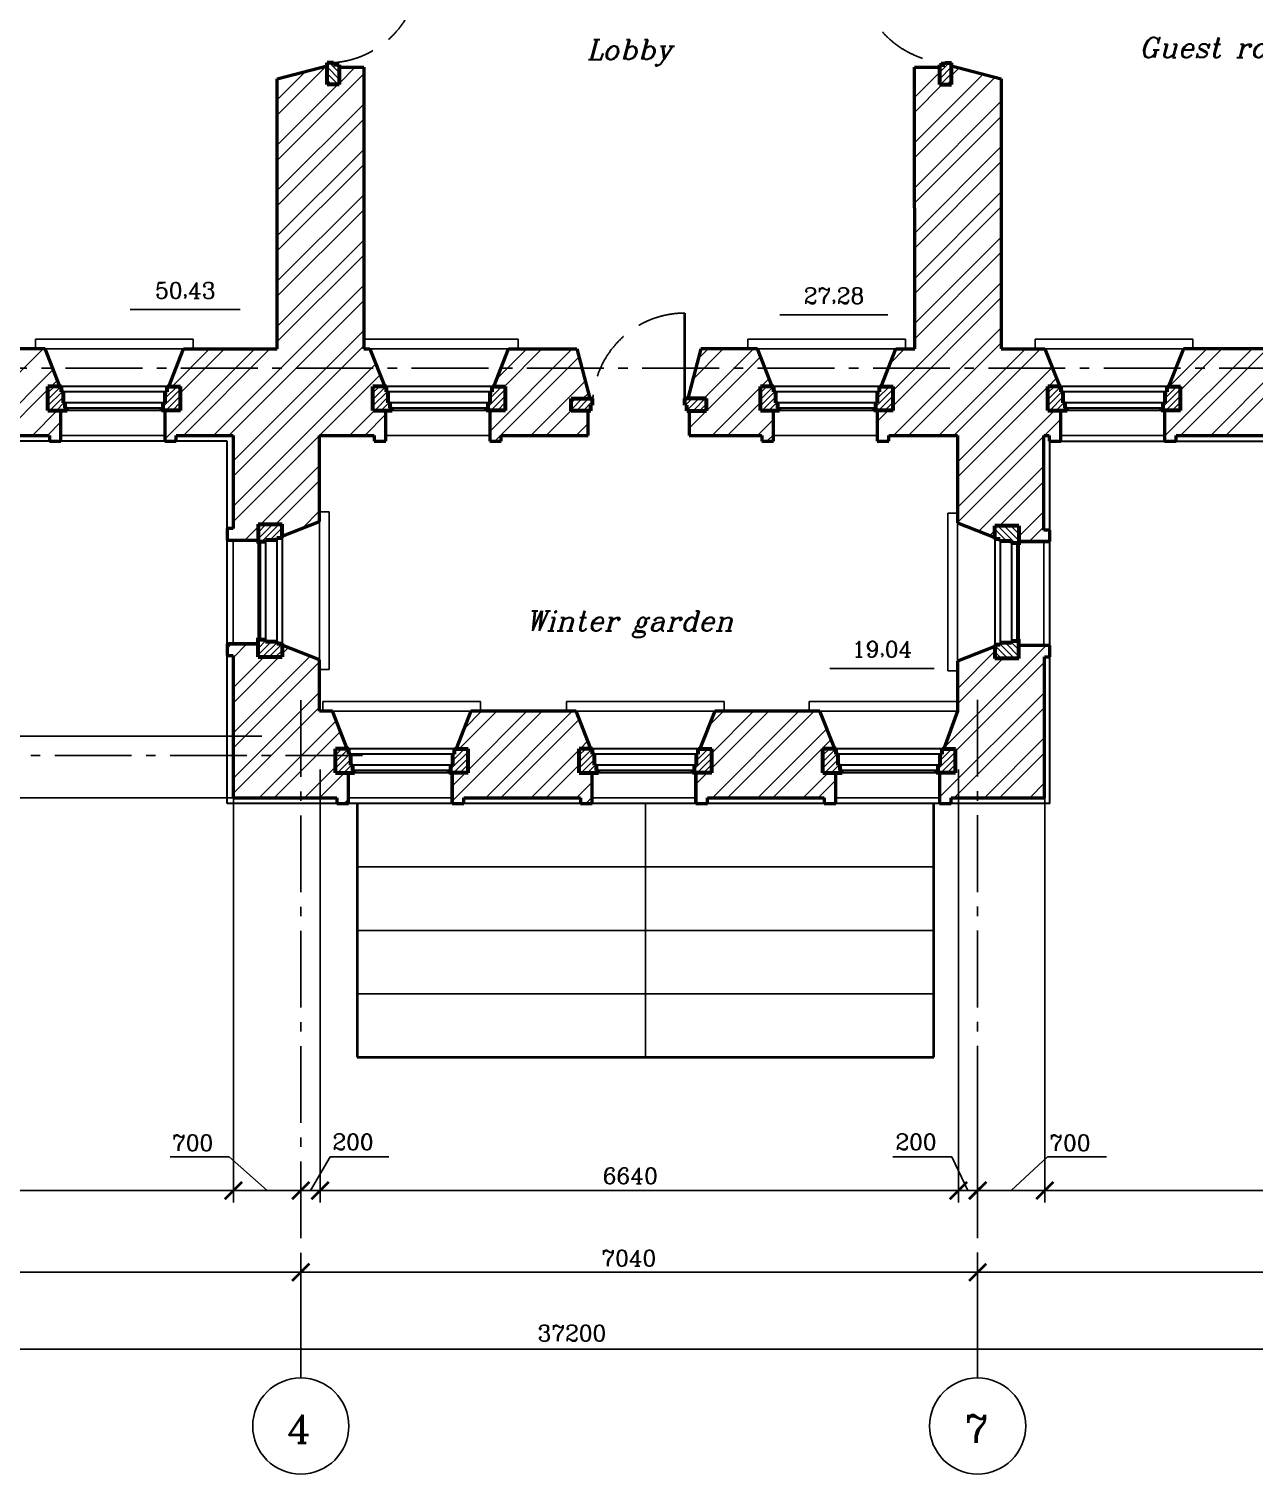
# Model space of a CAD drawing. Header units: millimetres. Extents: x 60 to 102290, y 34 to 65730.
# Drawn here: x 75478 to 88221, y 136 to 15173 of the extents above; entities that cross this region are included whole.
import ezdxf
from ezdxf.enums import TextEntityAlignment as Align

# ---------------------------------------------------------------- set-up
doc = ezdxf.new("R2010")
doc.units = ezdxf.units.MM
doc.linetypes.add('GOST2.303 4', pattern=[7, 5, -2, 0])
doc.linetypes.add('GOST2.303 6', pattern=[12, 8, -1.5, 1, -1.5])
for name, color, linetype in [('axes', 40, 'GOST2.303 6'), ('dim', 4, 'Continuous'), ('text', 177, 'Continuous')]:
    doc.layers.add(name, color=color, linetype=linetype)
doc.styles.add('GOST 2.304', font='romanc.shx', dxfattribs={"oblique": 15})

msp = doc.modelspace()

# ---------------------------------------------------------------- linework, layer by layer
at = {"lineweight": 53, "ltscale": 40}
for p, q in [((78060.6, 14653.8), (78578.1, 14790.1)), ((78710.6, 14773.3), (78703.1, 14773.3)), ((78703.1, 14773.3), (78960.6, 14773.3)), ((78960.6, 14773.3), (78960.6, 11843.3)), ((84691, 11843.3), (84690.6, 14773.3)), ((84690.6, 14773.3), (84948.1, 14773.3)), ((85073.1, 14790.1), (85590.6, 14653.8)), ((78060.6, 11843.3), (78060.6, 14653.8)), ((85590.6, 14653.8), (85590.6, 11843.3)), ((75645.3, 11843.3), (74485.6, 11843.3)), ((75798.9, 11453.3), (75645.3, 11843.3)), ((76932, 11453.3), (77085.6, 11843.3)), ((77085.6, 11843.3), (78060.6, 11843.3)), ((78960.6, 11843.3), (79025.3, 11843.3)), ((79025.3, 11843.3), (79178.9, 11453.3)), ((80312, 11453.3), (80465.6, 11843.3)), ((80465.6, 11843.3), (81176.1, 11843.3)), ((81176.1, 11843.3), (81312.4, 11325.8)), ((82466.1, 11843.3), (82329.8, 11325.8)), ((83055.7, 11843.3), (82466.1, 11843.3)), ((83209.3, 11453.3), (83055.7, 11843.3)), ((84342.4, 11453.3), (84496, 11843.3)), ((84496, 11843.3), (84691, 11843.3)), ((85590.6, 11843.3), (86045.3, 11843.3)), ((86045.3, 11843.3), (86198.9, 11453.3)), ((87485.6, 11843.3), (87332, 11453.3)), ((88385.3, 11843.3), (87485.6, 11843.3)), ((75810.3, 10883.3), (75810.3, 11203.3)), ((76890.3, 11195.8), (76890.3, 11203.3)), ((76890.3, 11203.3), (76890.3, 10883.3)), ((79190.3, 10883.3), (79190.3, 11203.3)), ((80270.3, 11195.8), (80270.3, 11203.3)), ((80270.3, 11203.3), (80270.3, 10883.3)), ((81295.6, 10943.3), (81295.6, 11200.8)), ((82346.6, 11193.3), (82346.6, 11200.8)), ((82346.6, 11200.8), (82346.6, 10943.3)), ((83220.6, 10883.3), (83220.6, 11203.3)), ((84300.6, 11195.8), (84300.6, 11203.3)), ((84300.6, 11203.3), (84300.6, 10883.3)), ((86210.3, 10883.3), (86210.3, 11203.3)), ((87290.3, 11195.8), (87290.3, 11203.3)), ((87290.3, 11203.3), (87290.3, 10883.3)), ((74410.3, 10943.3), (75690.3, 10943.3)), ((75690.3, 10943.3), (75690.3, 10883.3)), ((75690.3, 10883.3), (75810.3, 10883.3)), ((76890.3, 10883.3), (77010.3, 10883.3)), ((77010.3, 10883.3), (77010.3, 10943.3)), ((77010.3, 10943.3), (77601, 10943.3)), ((77601, 10943.3), (77601, 9973.3)), ((78501, 10048.7), (78501, 10943.3)), ((78501, 10943.3), (79070.3, 10943.3)), ((79070.3, 10943.3), (79070.3, 10883.3)), ((79070.3, 10883.3), (79190.3, 10883.3)), ((80270.3, 10883.3), (80390.3, 10883.3)), ((80390.3, 10883.3), (80390.3, 10943.3)), ((80390.3, 10943.3), (81295.6, 10943.3)), ((82346.6, 10943.3), (83100.6, 10943.3)), ((83100.6, 10943.3), (83100.6, 10883.3)), ((83100.6, 10883.3), (83220.6, 10883.3)), ((84300.6, 10883.3), (84420.6, 10883.3)), ((84420.6, 10883.3), (84420.6, 10943.3)), ((84420.6, 10943.3), (85135.3, 10943.3)), ((85135.3, 10943.3), (85135.3, 10033.7)), ((86035.3, 9958.3), (86035.3, 10943.3)), ((86035.3, 10943.3), (86090.3, 10943.3)), ((86090.3, 10943.3), (86090.3, 10883.3)), ((86090.3, 10883.3), (86210.3, 10883.3)), ((87290.3, 10883.3), (87410.3, 10883.3)), ((87410.3, 10883.3), (87410.3, 10943.3)), ((87410.3, 10943.3), (88430.3, 10943.3)), ((77601, 9973.3), (77541, 9973.3)), ((77541, 9973.3), (77541, 9853.3)), ((78111, 9895), (78501, 10048.7)), ((85135.3, 10033.7), (85525.3, 9880)), ((86095.3, 9958.3), (86035.3, 9958.3)), ((86095.3, 9838.3), (86095.3, 9958.3)), ((77541, 9853.3), (77861, 9853.3)), ((86095.3, 9838.3), (85775.3, 9838.3)), ((85775.3, 9838.3), (86095.3, 9838.3)), ((77541, 8773.3), (77861, 8773.3)), ((77861, 8773.3), (77541, 8773.3)), ((77541, 8773.3), (77541, 8653.3)), ((78501, 8608.3), (78111, 8762)), ((85525.3, 8747), (85135.3, 8593.3)), ((86095.3, 8758.3), (85775.3, 8758.3)), ((86095.3, 8638.3), (86095.3, 8758.3)), ((77541, 8653.3), (77601, 8653.3)), ((77601, 8653.3), (77600.6, 7173.3)), ((78500.9, 8073.3), (78501, 8608.3)), ((85135.3, 8593.3), (85135.3, 8073.3)), ((86040.9, 7173.3), (86040.9, 8638.3)), ((86040.9, 8638.3), (86095.3, 8638.3)), ((78635.3, 8073.3), (78500.9, 8073.3)), ((78788.9, 7683.3), (78635.3, 8073.3)), ((80075.7, 8073.3), (79922, 7683.3)), ((81170.3, 8073.3), (80075.7, 8073.3)), ((81323.9, 7683.3), (81170.3, 8073.3)), ((82610.6, 8073.3), (82457, 7683.3)), ((83705.3, 8073.3), (82610.6, 8073.3)), ((83858.9, 7683.3), (83705.3, 8073.3)), ((85135.3, 8073.3), (84993.9, 7683.3)), ((78800.3, 7113.3), (78800.3, 7433.3)), ((79880.3, 7113.3), (79880.3, 7433.3)), ((79880.3, 7433.3), (79880.3, 7113.3)), ((81335.3, 7113.3), (81335.3, 7433.3)), ((82415.3, 7113.3), (82415.3, 7433.3)), ((82415.3, 7433.3), (82415.3, 7113.3)), ((83870.3, 7113.3), (83870.3, 7433.3)), ((84950.3, 7425.8), (84950.3, 7433.3)), ((84950.3, 7433.3), (84950.3, 7113.3)), ((77600.6, 7173.3), (78680.3, 7173.3)), ((78680.3, 7173.3), (78680.3, 7113.3)), ((78680.3, 7113.3), (78800.3, 7113.3)), ((79880.3, 7113.3), (80000.3, 7113.3)), ((80000.3, 7113.3), (80000.3, 7173.3)), ((80000.3, 7173.3), (81215.3, 7173.3)), ((81215.3, 7173.3), (81215.3, 7113.3)), ((81215.3, 7113.3), (81335.3, 7113.3)), ((82415.3, 7113.3), (82535.3, 7113.3)), ((82535.3, 7113.3), (82535.3, 7173.3)), ((82535.3, 7173.3), (83750.3, 7173.3)), ((83750.3, 7173.3), (83750.3, 7113.3)), ((83750.3, 7113.3), (83870.3, 7113.3)), ((84950.3, 7113.3), (85070.3, 7113.3)), ((85070.3, 7113.3), (85070.3, 7173.3)), ((85070.3, 7173.3), (86040.9, 7173.3))]:
    msp.add_line(p, q, dxfattribs=at)
at = {"lineweight": 25, "ltscale": 100}
for p, q in [((78060.6, 14276.6), (78572.7, 14788.7)), ((78578.1, 14776.7), (78703.1, 14651.7)), ((78603.3, 14819), (78703.1, 14719.1)), ((78690.6, 14799), (78703.1, 14786.4)), ((78703.1, 14604.8), (78871.6, 14773.3)), ((85048, 14819), (84948.1, 14719.1)), ((84960.7, 14799), (84948.1, 14786.4)), ((85073.1, 14776.7), (84948.1, 14651.7)), ((85073.1, 14688.7), (85153.5, 14769)), ((78060.6, 14433.8), (78359.3, 14732.5)), ((78060.6, 13805.2), (78960.6, 14705.2)), ((78060.6, 13962.3), (78692.3, 14594)), ((78578.1, 14709.4), (78693.6, 14594)), ((78578.1, 14642), (78626.2, 14594)), ((84690.7, 14463.3), (84948.1, 14720.8)), ((84690.7, 13991.9), (85402.2, 14703.4)), ((84690.7, 14306.2), (84978.4, 14594)), ((84690.8, 13834.8), (85526.6, 14670.7)), ((85073.1, 14709.4), (84957.7, 14594)), ((85073.1, 14642), (85025.1, 14594)), ((78060.6, 13490.9), (78960.6, 14390.9)), ((84690.8, 13520.5), (85590.6, 14420.4)), ((78060.6, 13333.7), (78960.6, 14233.7)), ((84690.8, 13363.4), (85590.6, 14263.2)), ((78060.6, 13019.4), (78960.6, 13919.4)), ((84690.9, 13049.1), (85590.6, 13948.9)), ((78060.6, 12862.3), (78960.6, 13762.3)), ((84690.9, 12892), (85590.6, 13791.8)), ((78060.6, 12547.9), (78960.6, 13447.9)), ((84690.9, 12577.7), (85590.6, 13477.5)), ((78060.6, 12390.8), (78960.6, 13290.8)), ((84690.9, 12420.6), (85590.6, 13320.3)), ((78060.6, 12076.5), (78960.6, 12976.5)), ((84691, 12106.3), (85590.6, 13006)), ((78060.6, 11919.3), (78960.6, 12819.3)), ((84691, 11949.2), (85590.6, 12848.8)), ((77398.9, 10943.3), (78960.6, 12505)), ((84465.7, 11409.5), (85590.6, 12534.5)), ((77556.1, 10943.3), (78960.6, 12347.9)), ((84465.7, 11252.4), (85590.6, 12377.4)), ((77601, 10673.9), (78960.6, 12033.6)), ((84470.9, 10943.3), (85590.6, 12063.1)), ((77185.6, 11943.3), (75545.3, 11943.3)), ((75545.3, 11943.3), (75545.3, 11843.3)), ((77185.6, 11843.3), (77185.6, 11943.3)), ((80565.6, 11943.3), (78960.6, 11943.3)), ((80565.6, 11843.3), (80565.6, 11943.3)), ((84596, 11943.3), (82955.7, 11943.3)), ((82955.7, 11943.3), (82955.7, 11843.3)), ((84596, 11843.3), (84596, 11943.3)), ((84628, 10943.3), (85590.6, 11905.9)), ((87585.6, 11943.3), (85945.3, 11943.3)), ((85945.3, 11943.3), (85945.3, 11843.3)), ((87585.6, 11843.3), (87585.6, 11943.3)), ((74727.3, 10943.3), (75627.3, 11843.3)), ((75545.3, 11843.3), (77185.6, 11843.3)), ((77085.6, 11843.3), (75645.3, 11843.3)), ((76890.3, 10906.1), (77827.5, 11843.3)), ((76966, 11453.3), (77356, 11843.3)), ((77055.3, 11385.4), (77513.2, 11843.3)), ((77084.6, 10943.3), (77984.6, 11843.3)), ((77085.6, 11843.3), (77185.6, 11843.3)), ((77601, 10516.7), (78960.6, 11876.4)), ((78960.6, 11843.3), (80565.6, 11843.3)), ((80465.6, 11843.3), (79025.3, 11843.3)), ((80270.3, 10985.9), (81127.7, 11843.3)), ((80324.9, 10883.3), (81198.8, 11757.2)), ((80341.7, 11528.8), (80656.3, 11843.3)), ((80423.4, 11453.3), (80813.4, 11843.3)), ((80465.6, 11843.3), (80565.6, 11843.3)), ((82346.6, 11019.2), (83088.2, 11760.8)), ((82382.7, 11526.8), (82699.3, 11843.3)), ((82438.9, 11740.1), (82542.1, 11843.3)), ((82496.1, 11325.8), (83013.6, 11843.3)), ((82955.7, 11843.3), (84596, 11843.3)), ((84496, 11843.3), (83055.7, 11843.3)), ((84438.1, 11696.3), (84585.1, 11843.3)), ((84496, 11843.3), (84596, 11843.3)), ((84942.4, 10943.3), (85842.4, 11843.3)), ((85099.5, 10943.3), (85999.5, 11843.3)), ((85945.3, 11843.3), (87585.6, 11843.3)), ((87485.6, 11843.3), (86045.3, 11843.3)), ((87290.3, 10933.9), (88199.7, 11843.3)), ((87338.2, 11453.3), (87728.2, 11843.3)), ((87455.3, 11413.2), (87885.4, 11843.3)), ((87456.8, 10943.3), (88356.8, 11843.3)), ((87485.6, 11843.3), (87585.6, 11843.3)), ((75041.6, 10943.3), (75729, 11630.7)), ((77601, 10202.4), (79086.5, 11688)), ((85135.3, 10664.8), (86121.2, 11650.7)), ((87771.1, 10943.3), (88466.1, 11638.3)), ((75811.1, 11453.3), (75675.7, 11317.9)), ((75743.7, 11453.3), (75675.7, 11385.2)), ((75676.4, 11453.3), (75675.7, 11452.6)), ((75708.8, 11453.3), (75773.5, 11518)), ((77018.3, 11453.3), (76895.3, 11330.3)), ((76951, 11453.3), (76915.3, 11417.6)), ((77601, 10045.2), (79130.9, 11575.2)), ((79191.1, 11453.3), (79055.7, 11317.9)), ((79123.7, 11453.3), (79055.7, 11385.2)), ((79056.4, 11453.3), (79055.7, 11452.6)), ((80398.3, 11453.3), (80275.3, 11330.3)), ((80331, 11453.3), (80295.3, 11417.6)), ((80699.2, 10943.3), (81264.3, 11508.4)), ((82585, 10943.3), (83086, 11444.3)), ((83221.4, 11453.3), (83086, 11317.9)), ((83154.1, 11453.3), (83086, 11385.2)), ((83086.7, 11453.3), (83086, 11452.6)), ((83095, 11453.3), (83177, 11535.3)), ((84428.7, 11453.3), (84305.6, 11330.3)), ((84361.3, 11453.3), (84325.6, 11417.6)), ((85135.3, 10507.6), (86075.7, 11448)), ((86211.1, 11453.3), (86075.7, 11317.9)), ((86143.7, 11453.3), (86075.7, 11385.2)), ((86076.4, 11453.3), (86075.7, 11452.6)), ((86081, 11453.3), (86165.6, 11537.9)), ((87418.3, 11453.3), (87295.3, 11330.3)), ((87351, 11453.3), (87315.3, 11417.6)), ((87928.3, 10943.3), (88415.7, 11430.7)), ((75198.8, 10943.3), (75675.7, 11420.2)), ((75822.4, 11397.3), (75675.7, 11250.5)), ((75835.7, 11343.2), (75695.8, 11203.3)), ((75842.1, 11282.3), (75763.1, 11203.3)), ((77055.3, 11422.9), (76875.3, 11242.9)), ((77055.3, 11355.6), (76903, 11203.3)), ((77055.3, 11288.2), (76970.4, 11203.3)), ((79202.4, 11397.3), (79055.7, 11250.5)), ((79215.7, 11343.2), (79075.8, 11203.3)), ((79222.1, 11282.3), (79143.1, 11203.3)), ((80435.3, 11422.9), (80255.3, 11242.9)), ((80435.3, 11355.6), (80283, 11203.3)), ((80435.3, 11288.2), (80350.4, 11203.3)), ((81231.7, 11325.8), (81116.2, 11210.4)), ((81164.3, 11325.8), (81116.2, 11277.7)), ((81299, 11325.8), (81174, 11200.8)), ((81238.8, 11325.8), (81297.1, 11384)), ((81341.2, 11300.7), (81241.4, 11200.8)), ((82309.3, 11325.8), (82300.9, 11317.5)), ((82376.6, 11325.8), (82307.6, 11256.8)), ((82444, 11325.8), (82320.9, 11202.8)), ((82511.4, 11325.8), (82386.4, 11200.8)), ((82742.2, 10943.3), (83086, 11287.1)), ((83232.8, 11397.3), (83086, 11250.5)), ((83246, 11343.2), (83106.1, 11203.3)), ((83252.5, 11282.3), (83173.5, 11203.3)), ((84465.7, 11422.9), (84285.6, 11242.9)), ((84465.7, 11355.6), (84313.4, 11203.3)), ((84465.7, 11288.2), (84380.7, 11203.3)), ((86222.4, 11397.3), (86075.7, 11250.5)), ((86235.7, 11343.2), (86095.8, 11203.3)), ((86242.1, 11282.3), (86163.1, 11203.3)), ((87455.3, 11422.9), (87275.3, 11242.9)), ((87455.3, 11355.6), (87303, 11203.3)), ((87455.3, 11288.2), (87370.4, 11203.3)), ((75513.1, 10943.3), (75773.1, 11203.3)), ((75855.7, 11228.5), (75830.5, 11203.3)), ((76858.7, 11226.3), (76855.3, 11222.9)), ((77055.3, 11220.9), (77037.8, 11203.3)), ((78813.3, 10943.3), (79073.3, 11203.3)), ((78970.5, 10943.3), (79190.3, 11163.1)), ((79235.7, 11228.5), (79210.5, 11203.3)), ((80238.7, 11226.3), (80235.3, 11222.9)), ((80435.3, 11220.9), (80417.8, 11203.3)), ((80856.3, 10943.3), (81116.2, 11203.2)), ((81321.2, 11213.3), (81308.7, 11200.8)), ((82346.6, 11176.3), (82371.1, 11200.8)), ((82525.9, 11273.1), (82453.7, 11200.8)), ((82525.9, 11205.7), (82521.1, 11200.8)), ((83266, 11228.5), (83240.8, 11203.3)), ((84269, 11226.3), (84265.6, 11222.9)), ((84300.6, 11087.4), (84416.6, 11203.3)), ((84465.7, 11220.9), (84448.1, 11203.3)), ((85135.3, 10193.3), (86145.3, 11203.3)), ((86255.7, 11228.5), (86230.5, 11203.3)), ((87258.7, 11226.3), (87255.3, 11222.9)), ((87455.3, 11220.9), (87437.8, 11203.3)), ((75670.2, 10943.3), (75810.3, 11083.4)), ((81170.6, 10943.3), (81295.6, 11068.3)), ((83056.5, 10943.3), (83220.6, 11107.4)), ((86042.4, 10943.3), (86210.3, 11111.2)), ((75810.3, 10943.3), (76890.3, 10943.3)), ((79190.3, 10943.3), (80270.3, 10943.3)), ((83153.7, 10883.3), (83220.6, 10950.3)), ((83220.6, 10943.3), (84300.6, 10943.3)), ((84410.9, 10883.3), (84420.6, 10893.1)), ((85135.3, 10036.2), (86035.3, 10936.2)), ((86210.3, 10943.3), (87290.3, 10943.3)), ((87396.8, 10883.3), (87410.3, 10896.8)), ((77888.3, 10018.3), (78501, 10631)), ((85359, 9945.5), (86035.3, 10621.9)), ((78045.5, 10018.3), (78501, 10473.8)), ((85573.9, 10003.3), (86035.3, 10464.7)), ((78318.1, 9976.6), (78501, 10159.5)), ((78501, 10048.7), (78501, 10148.7)), ((78501, 10148.7), (78601, 10148.7)), ((78601, 10148.7), (78601, 8508.3)), ((85135.3, 10133.7), (85035.3, 10133.7)), ((85035.3, 10133.7), (85035.3, 8493.3)), ((85135.3, 10033.7), (85135.3, 10133.7)), ((85775.3, 9890.4), (86035.3, 10150.4)), ((77723.3, 9853.3), (77861, 9990.9)), ((78013.2, 10018.3), (77861, 9866.1)), ((77945.9, 10018.3), (77861, 9933.4)), ((77878.5, 10018.3), (77861, 10000.8)), ((78080.6, 10018.3), (77900.6, 9838.3)), ((78111, 9981.4), (77987.9, 9858.3)), ((78501, 10048.7), (78501, 8608.3)), ((85135.3, 10033.7), (85135.3, 8593.3)), ((85471.7, 9901.1), (85525.3, 9954.7)), ((85525.3, 9966.4), (85648.4, 9843.3)), ((85555.7, 10003.3), (85735.7, 9823.3)), ((85623, 10003.3), (85775.3, 9851.1)), ((85690.4, 10003.3), (85775.3, 9918.4)), ((85757.8, 10003.3), (85775.3, 9985.8)), ((85880.3, 9838.3), (86035.3, 9993.2)), ((77601, 8773.3), (77601, 9853.3)), ((77884, 9821.7), (77880.6, 9818.3)), ((78111, 9914), (78075.3, 9878.3)), ((85525.3, 9899), (85561, 9863.3)), ((85752.3, 9806.7), (85755.7, 9803.3)), ((86035.3, 8758.3), (86035.3, 9838.3)), ((77541, 8728), (77586.2, 8773.3)), ((77601, 8630.9), (77743.4, 8773.3)), ((77886.1, 8818.7), (77861, 8793.5)), ((77940, 8805.1), (77861, 8726.1)), ((78000.8, 8798.7), (77861, 8658.8)), ((78055, 8785.4), (77908.2, 8638.7)), ((78111, 8774.1), (77975.5, 8638.7)), ((78111, 8669.4), (78177.4, 8735.8)), ((85000.3, 7701), (86057.6, 8758.3)), ((85525.3, 8759.1), (85660.7, 8623.7)), ((85581.3, 8770.4), (85728.1, 8623.7)), ((85635.4, 8783.7), (85775.3, 8643.8)), ((85696.3, 8790.1), (85775.3, 8711.1)), ((85750.1, 8803.7), (85775.3, 8778.5)), ((77600.8, 7844.9), (78402.8, 8647)), ((77600.8, 7687.7), (78501, 8587.9)), ((77600.9, 8316.5), (77923.1, 8638.7)), ((77600.9, 8159.3), (78080.2, 8638.7)), ((78111, 8706.7), (78042.9, 8638.7)), ((78111, 8639.4), (78110.2, 8638.7)), ((78501, 8508.3), (78501, 8608.3)), ((85115.3, 7658.9), (86040.9, 8584.5)), ((85135.3, 8307.5), (85525.3, 8697.5)), ((85135.3, 8150.3), (85608.6, 8623.7)), ((85135.3, 8493.3), (85135.3, 8593.3)), ((85525.3, 8691.7), (85593.4, 8623.7)), ((85525.3, 8624.4), (85526, 8623.7)), ((86094.7, 8638.3), (86095.3, 8638.9)), ((78601, 8508.3), (78501, 8508.3)), ((85035.3, 8493.3), (85135.3, 8493.3)), ((77600.7, 7373.4), (78500.9, 8273.6)), ((84950.3, 7179.5), (86040.9, 8270.2)), ((80175.7, 8173.3), (78535.3, 8173.3)), ((78535.3, 8173.3), (78535.3, 8073.3)), ((80175.7, 8073.3), (80175.7, 8173.3)), ((82710.6, 8173.3), (81070.3, 8173.3)), ((81070.3, 8173.3), (81070.3, 8073.3)), ((82710.6, 8073.3), (82710.6, 8173.3)), ((85135.3, 8173.3), (83595, 8173.3)), ((83595, 8173.3), (83595, 8073.3)), ((77600.7, 7216.2), (78500.9, 8116.4)), ((77872.1, 7173.3), (78674, 7975.2)), ((78535.3, 8073.3), (80175.7, 8073.3)), ((80075.6, 8073.3), (78635.3, 8073.3)), ((79880.3, 7138.5), (80815.1, 8073.3)), ((79953.7, 7683.3), (80343.7, 8073.3)), ((80003.6, 7890.4), (80186.5, 8073.3)), ((80045.3, 7460.6), (80658, 8073.3)), ((80075.7, 8073.3), (80175.7, 8073.3)), ((80229.4, 7173.3), (81129.4, 8073.3)), ((80386.6, 7173.3), (81203.2, 7989.9)), ((81070.3, 8073.3), (82710.6, 8073.3)), ((82610.6, 8073.3), (81170.3, 8073.3)), ((82551.9, 7924.3), (82701, 8073.3)), ((82580.3, 7638.3), (83015.3, 8073.3)), ((82580.3, 7481.2), (83172.4, 8073.3)), ((82586.7, 7173.3), (83486.7, 8073.3)), ((82610.6, 8073.3), (82710.6, 8073.3)), ((82743.9, 7173.3), (83643.9, 8073.3)), ((83595, 8073.3), (85135.3, 8073.3)), ((85135.3, 8073.3), (83705.3, 8073.3)), ((85101.2, 7173.3), (86040.9, 8113)), ((78029.3, 7173.3), (78718.4, 7862.4)), ((83058.2, 7173.3), (83776.8, 7891.9)), ((78801.1, 7683.3), (78665.7, 7547.9)), ((78733.7, 7683.3), (78665.7, 7615.2)), ((78666.4, 7683.3), (78665.7, 7682.6)), ((80008.3, 7683.3), (79885.3, 7560.3)), ((79941, 7683.3), (79905.3, 7647.6)), ((80700.9, 7173.3), (81200.6, 7673.1)), ((81336.1, 7683.3), (81200.6, 7547.9)), ((81268.7, 7683.3), (81200.6, 7615.2)), ((81201.4, 7683.3), (81200.6, 7682.6)), ((81210.9, 7683.3), (81292, 7764.4)), ((82543.3, 7683.3), (82420.3, 7560.3)), ((82476, 7683.3), (82440.3, 7647.6)), ((83215.4, 7173.3), (83821.2, 7779.1)), ((83871.1, 7683.3), (83735.7, 7547.9)), ((83803.7, 7683.3), (83735.7, 7615.2)), ((83736.4, 7683.3), (83735.7, 7682.6)), ((85078.3, 7683.3), (84955.3, 7560.3)), ((85011, 7683.3), (84975.3, 7647.6)), ((85415.5, 7173.3), (86040.9, 7798.7)), ((78812.4, 7627.3), (78665.7, 7480.5)), ((78825.7, 7573.2), (78685.8, 7433.3)), ((80045.3, 7652.9), (79865.3, 7472.9)), ((80045.3, 7585.6), (79893, 7433.3)), ((81347.4, 7627.3), (81200.6, 7480.5)), ((81360.7, 7573.2), (81220.8, 7433.3)), ((82580.3, 7652.9), (82400.3, 7472.9)), ((82580.3, 7585.6), (82428, 7433.3)), ((83882.4, 7627.3), (83735.7, 7480.5)), ((83895.7, 7573.2), (83755.8, 7433.3)), ((85115.3, 7652.9), (84935.3, 7472.9)), ((85115.3, 7585.6), (84963, 7433.3)), ((85572.7, 7173.3), (86040.9, 7641.6)), ((78343.6, 7173.3), (78665.7, 7495.4)), ((78500.7, 7173.3), (78760.7, 7433.3)), ((78832.1, 7512.3), (78753.1, 7433.3)), ((78845.7, 7458.5), (78820.5, 7433.3)), ((79848.7, 7456.3), (79845.3, 7452.9)), ((79880.3, 7295.6), (80018, 7433.3)), ((80045.3, 7518.2), (79960.4, 7433.3)), ((80045.3, 7450.9), (80027.8, 7433.3)), ((80858, 7173.3), (81200.6, 7515.9)), ((81367.1, 7512.3), (81288.1, 7433.3)), ((81380.7, 7458.5), (81355.5, 7433.3)), ((82383.7, 7456.3), (82380.3, 7452.9)), ((82415.3, 7316.2), (82532.4, 7433.3)), ((82580.3, 7518.2), (82495.4, 7433.3)), ((82580.3, 7450.9), (82562.7, 7433.3)), ((83529.7, 7173.3), (83789.7, 7433.3)), ((83902.1, 7512.3), (83823.1, 7433.3)), ((83915.7, 7458.5), (83890.5, 7433.3)), ((84918.7, 7456.3), (84915.3, 7452.9)), ((85115.3, 7518.2), (85030.4, 7433.3)), ((85115.3, 7450.9), (85097.8, 7433.3)), ((81172.4, 7173.3), (81335.3, 7336.2)), ((83686.8, 7173.3), (83870.3, 7356.8)), ((85887, 7173.3), (86040.9, 7327.3)), ((78755, 7113.3), (78800.3, 7158.6)), ((78800.3, 7173.3), (79880.3, 7173.3)), ((78890.3, 7113.3), (78890.3, 5793.3)), ((81269.5, 7113.3), (81335.3, 7179.1)), ((81335.3, 7173.3), (82415.3, 7173.3)), ((81890.3, 4473.3), (81890.3, 7113.3)), ((82526.7, 7113.3), (82535.3, 7121.8)), ((83870.3, 7173.3), (84950.3, 7173.3)), ((85041.2, 7113.3), (85070.3, 7142.4)), ((78890.3, 5793.3), (78890.3, 6453.3)), ((78890.3, 6453.3), (84890.3, 6453.3)), ((78890.3, 4473.3), (78890.3, 5793.3)), ((78890.3, 5793.3), (78890.3, 5133.3)), ((78890.3, 5793.3), (84890.3, 5793.3)), ((78890.3, 5133.3), (84890.3, 5133.3))]:
    msp.add_line(p, q, dxfattribs=at)
at = {"lineweight": 60, "ltscale": 100}
for p, q in [((78578.1, 14594), (78578.1, 14819)), ((78647.1, 14819), (78578.1, 14819)), ((78647.1, 14819), (78647.1, 14799)), ((78703.1, 14799), (78647.1, 14799)), ((78703.1, 14799), (78703.1, 14594)), ((84948.1, 14799), (84948.1, 14594)), ((84948.1, 14799), (85004.1, 14799)), ((85004.1, 14819), (85004.1, 14799)), ((85004.1, 14819), (85073.1, 14819)), ((85073.1, 14594), (85073.1, 14819)), ((78703.1, 14594), (78578.1, 14594)), ((84948.1, 14594), (85073.1, 14594)), ((75815.7, 11453.3), (75675.7, 11453.3)), ((75675.7, 11203.3), (75675.7, 11453.3)), ((75815.7, 11397.3), (75815.7, 11453.3)), ((76915.3, 11453.3), (77055.3, 11453.3)), ((76915.3, 11397.3), (76915.3, 11453.3)), ((77055.3, 11203.3), (77055.3, 11453.3)), ((79195.7, 11453.3), (79055.7, 11453.3)), ((79055.7, 11203.3), (79055.7, 11453.3)), ((79195.7, 11397.3), (79195.7, 11453.3)), ((80295.3, 11453.3), (80435.3, 11453.3)), ((80295.3, 11397.3), (80295.3, 11453.3)), ((80435.3, 11203.3), (80435.3, 11453.3)), ((83226, 11453.3), (83086, 11453.3)), ((83086, 11203.3), (83086, 11453.3)), ((83226, 11397.3), (83226, 11453.3)), ((84325.6, 11453.3), (84465.7, 11453.3)), ((84325.6, 11397.3), (84325.6, 11453.3)), ((84465.7, 11203.3), (84465.7, 11453.3)), ((86215.7, 11453.3), (86075.7, 11453.3)), ((86075.7, 11203.3), (86075.7, 11453.3)), ((86215.7, 11397.3), (86215.7, 11453.3)), ((87315.3, 11453.3), (87455.3, 11453.3)), ((87315.3, 11397.3), (87315.3, 11453.3)), ((87455.3, 11203.3), (87455.3, 11453.3)), ((75835.7, 11397.3), (75815.7, 11397.3)), ((75835.7, 11282.3), (75835.7, 11397.3)), ((75835.7, 11282.3), (75855.7, 11282.3)), ((75855.7, 11226.3), (75855.7, 11282.3)), ((76875.3, 11226.3), (76875.3, 11282.3)), ((76895.3, 11282.3), (76875.3, 11282.3)), ((76895.3, 11282.3), (76895.3, 11397.3)), ((76895.3, 11397.3), (76915.3, 11397.3)), ((79215.7, 11397.3), (79195.7, 11397.3)), ((79215.7, 11282.3), (79215.7, 11397.3)), ((79215.7, 11282.3), (79235.7, 11282.3)), ((79235.7, 11226.3), (79235.7, 11282.3)), ((80255.3, 11226.3), (80255.3, 11282.3)), ((80275.3, 11282.3), (80255.3, 11282.3)), ((80275.3, 11282.3), (80275.3, 11397.3)), ((80275.3, 11397.3), (80295.3, 11397.3)), ((81116.2, 11325.8), (81341.2, 11325.8)), ((81116.2, 11200.8), (81116.2, 11325.8)), ((81341.2, 11256.8), (81341.2, 11325.8)), ((82525.9, 11325.8), (82300.9, 11325.8)), ((82300.9, 11256.8), (82300.9, 11325.8)), ((82525.9, 11200.8), (82525.9, 11325.8)), ((83246, 11397.3), (83226, 11397.3)), ((83246, 11282.3), (83246, 11397.3)), ((83246, 11282.3), (83266, 11282.3)), ((83266, 11226.3), (83266, 11282.3)), ((84285.6, 11226.3), (84285.6, 11282.3)), ((84305.6, 11282.3), (84285.6, 11282.3)), ((84305.6, 11282.3), (84305.6, 11397.3)), ((84305.6, 11397.3), (84325.6, 11397.3)), ((86235.7, 11397.3), (86215.7, 11397.3)), ((86235.7, 11282.3), (86235.7, 11397.3)), ((86235.7, 11282.3), (86255.7, 11282.3)), ((86255.7, 11226.3), (86255.7, 11282.3)), ((87275.3, 11226.3), (87275.3, 11282.3)), ((87295.3, 11282.3), (87275.3, 11282.3)), ((87295.3, 11282.3), (87295.3, 11397.3)), ((87295.3, 11397.3), (87315.3, 11397.3)), ((75675.7, 11203.3), (75875.7, 11203.3)), ((75855.7, 11226.3), (75875.7, 11226.3)), ((75875.7, 11203.3), (75875.7, 11226.3)), ((76855.3, 11203.3), (76855.3, 11226.3)), ((76875.3, 11226.3), (76855.3, 11226.3)), ((77055.3, 11203.3), (76855.3, 11203.3)), ((79055.7, 11203.3), (79255.7, 11203.3)), ((79235.7, 11226.3), (79255.7, 11226.3)), ((79255.7, 11203.3), (79255.7, 11226.3)), ((80235.3, 11203.3), (80235.3, 11226.3)), ((80255.3, 11226.3), (80235.3, 11226.3)), ((80435.3, 11203.3), (80235.3, 11203.3)), ((81321.2, 11200.8), (81116.2, 11200.8)), ((81341.2, 11256.8), (81321.2, 11256.8)), ((81321.2, 11200.8), (81321.2, 11256.8)), ((82300.9, 11256.8), (82320.9, 11256.8)), ((82320.9, 11200.8), (82320.9, 11256.8)), ((82320.9, 11200.8), (82525.9, 11200.8)), ((83086, 11203.3), (83286, 11203.3)), ((83266, 11226.3), (83286, 11226.3)), ((83286, 11203.3), (83286, 11226.3)), ((84265.6, 11203.3), (84265.6, 11226.3)), ((84285.6, 11226.3), (84265.6, 11226.3)), ((84465.7, 11203.3), (84265.6, 11203.3)), ((86075.7, 11203.3), (86275.7, 11203.3)), ((86255.7, 11226.3), (86275.7, 11226.3)), ((86275.7, 11203.3), (86275.7, 11226.3)), ((87255.3, 11203.3), (87255.3, 11226.3)), ((87275.3, 11226.3), (87255.3, 11226.3)), ((87455.3, 11203.3), (87255.3, 11203.3)), ((77861, 10018.3), (77861, 9818.3)), ((77861, 10018.3), (78111, 10018.3)), ((78111, 9878.3), (78111, 10018.3)), ((85525.3, 9863.3), (85525.3, 10003.3)), ((85775.3, 10003.3), (85525.3, 10003.3)), ((85775.3, 10003.3), (85775.3, 9803.3)), ((77861, 9818.3), (77884, 9818.3)), ((77884, 9838.3), (77940, 9838.3)), ((77884, 9838.3), (77884, 9818.3)), ((77940, 9858.3), (78055, 9858.3)), ((77940, 9858.3), (77940, 9838.3)), ((78055, 9878.3), (78111, 9878.3)), ((78055, 9858.3), (78055, 9878.3)), ((85581.3, 9863.3), (85525.3, 9863.3)), ((85581.3, 9843.3), (85581.3, 9863.3)), ((85696.3, 9843.3), (85581.3, 9843.3)), ((85696.3, 9843.3), (85696.3, 9823.3)), ((85752.3, 9823.3), (85696.3, 9823.3)), ((85752.3, 9823.3), (85752.3, 9803.3)), ((85775.3, 9803.3), (85752.3, 9803.3)), ((77861, 8638.7), (77861, 8838.7)), ((77861, 8838.7), (77884, 8838.7)), ((77884, 8818.7), (77884, 8838.7)), ((77884, 8818.7), (77940, 8818.7)), ((77940, 8798.7), (77940, 8818.7)), ((77940, 8798.7), (78055, 8798.7)), ((78055, 8798.7), (78055, 8778.7)), ((78055, 8778.7), (78111, 8778.7)), ((78111, 8778.7), (78111, 8638.7)), ((85525.3, 8763.7), (85525.3, 8623.7)), ((85581.3, 8763.7), (85525.3, 8763.7)), ((85696.3, 8783.7), (85581.3, 8783.7)), ((85581.3, 8783.7), (85581.3, 8763.7)), ((85752.3, 8803.7), (85696.3, 8803.7)), ((85696.3, 8783.7), (85696.3, 8803.7)), ((85775.3, 8823.7), (85752.3, 8823.7)), ((85752.3, 8803.7), (85752.3, 8823.7)), ((85775.3, 8623.7), (85775.3, 8823.7)), ((77861, 8638.7), (78111, 8638.7)), ((85775.3, 8623.7), (85525.3, 8623.7)), ((78805.7, 7683.3), (78665.7, 7683.3)), ((78665.7, 7433.3), (78665.7, 7683.3)), ((78805.7, 7627.3), (78805.7, 7683.3)), ((79905.3, 7683.3), (80045.3, 7683.3)), ((79905.3, 7627.3), (79905.3, 7683.3)), ((80045.3, 7433.3), (80045.3, 7683.3)), ((81200.6, 7433.3), (81200.6, 7683.3)), ((81340.7, 7683.3), (81200.6, 7683.3)), ((81340.7, 7627.3), (81340.7, 7683.3)), ((82440.3, 7683.3), (82580.3, 7683.3)), ((82440.3, 7627.3), (82440.3, 7683.3)), ((82580.3, 7433.3), (82580.3, 7683.3)), ((83875.7, 7683.3), (83735.7, 7683.3)), ((83735.7, 7433.3), (83735.7, 7683.3)), ((83875.7, 7627.3), (83875.7, 7683.3)), ((84975.3, 7683.3), (85115.3, 7683.3)), ((84975.3, 7627.3), (84975.3, 7683.3)), ((85115.3, 7433.3), (85115.3, 7683.3)), ((78825.7, 7627.3), (78805.7, 7627.3)), ((78825.7, 7512.3), (78825.7, 7627.3)), ((79885.3, 7512.3), (79885.3, 7627.3)), ((79885.3, 7627.3), (79905.3, 7627.3)), ((81360.7, 7627.3), (81340.7, 7627.3)), ((81360.7, 7512.3), (81360.7, 7627.3)), ((82420.3, 7512.3), (82420.3, 7627.3)), ((82420.3, 7627.3), (82440.3, 7627.3)), ((83895.7, 7627.3), (83875.7, 7627.3)), ((83895.7, 7512.3), (83895.7, 7627.3)), ((84955.3, 7512.3), (84955.3, 7627.3)), ((84955.3, 7627.3), (84975.3, 7627.3)), ((78665.7, 7433.3), (78865.7, 7433.3)), ((78825.7, 7512.3), (78845.7, 7512.3)), ((78845.7, 7456.3), (78845.7, 7512.3)), ((78845.7, 7456.3), (78865.7, 7456.3)), ((78865.7, 7433.3), (78865.7, 7456.3)), ((79845.3, 7433.3), (79845.3, 7456.3)), ((79865.3, 7456.3), (79845.3, 7456.3)), ((80045.3, 7433.3), (79845.3, 7433.3)), ((79865.3, 7456.3), (79865.3, 7512.3)), ((79885.3, 7512.3), (79865.3, 7512.3)), ((81200.6, 7433.3), (81400.7, 7433.3)), ((81360.7, 7512.3), (81380.7, 7512.3)), ((81380.7, 7456.3), (81380.7, 7512.3)), ((81380.7, 7456.3), (81400.7, 7456.3)), ((81400.7, 7433.3), (81400.7, 7456.3)), ((82380.3, 7433.3), (82380.3, 7456.3)), ((82400.3, 7456.3), (82380.3, 7456.3)), ((82580.3, 7433.3), (82380.3, 7433.3)), ((82400.3, 7456.3), (82400.3, 7512.3)), ((82420.3, 7512.3), (82400.3, 7512.3)), ((83735.7, 7433.3), (83935.7, 7433.3)), ((83895.7, 7512.3), (83915.7, 7512.3)), ((83915.7, 7456.3), (83915.7, 7512.3)), ((83915.7, 7456.3), (83935.7, 7456.3)), ((83935.7, 7433.3), (83935.7, 7456.3)), ((84915.3, 7433.3), (84915.3, 7456.3)), ((84935.3, 7456.3), (84915.3, 7456.3)), ((85115.3, 7433.3), (84915.3, 7433.3)), ((84935.3, 7456.3), (84935.3, 7512.3)), ((84955.3, 7512.3), (84935.3, 7512.3))]:
    msp.add_line(p, q, dxfattribs=at)
at = {"lineweight": 30, "ltscale": 100}
for p, q in [((84691, 14773.3), (84941, 14773.3)), ((84691, 14773.3), (84941, 14773.3)), ((86147.7, 11583.3), (86175.3, 11513.3)), ((76915.3, 11453.3), (75815.7, 11453.3)), ((80295.3, 11453.3), (79195.7, 11453.3)), ((83185.7, 11513.3), (83185.7, 11463.3)), ((84325.6, 11453.3), (83226, 11453.3)), ((87315.3, 11453.3), (86215.7, 11453.3)), ((76895.3, 11397.3), (75835.7, 11397.3)), ((76875.3, 11282.3), (75855.7, 11282.3)), ((80275.3, 11397.3), (79215.7, 11397.3)), ((80255.3, 11282.3), (79235.7, 11282.3)), ((84305.6, 11397.3), (83246, 11397.3)), ((84285.6, 11282.3), (83266, 11282.3)), ((87295.3, 11397.3), (86235.7, 11397.3)), ((87275.3, 11282.3), (86255.7, 11282.3)), ((76855.3, 11226.3), (75875.7, 11226.3)), ((76855.3, 11203.3), (75875.7, 11203.3)), ((80235.3, 11226.3), (79255.7, 11226.3)), ((80235.3, 11203.3), (79255.7, 11203.3)), ((84265.6, 11226.3), (83286, 11226.3)), ((84265.6, 11203.3), (83286, 11203.3)), ((87255.3, 11226.3), (86275.7, 11226.3)), ((87255.3, 11203.3), (86275.7, 11203.3)), ((77541, 10883.3), (61880.6, 10883.3)), ((77541, 7113.3), (77541, 10883.3)), ((86095.3, 10883.3), (98265.6, 10883.3)), ((86095.3, 7113.3), (86095.3, 10883.3)), ((77861, 9818.3), (77861, 8838.7)), ((77884, 9818.3), (77884, 8838.7)), ((77940, 9838.3), (77940, 8818.7)), ((78055, 9858.3), (78055, 8798.7)), ((78111, 9878.3), (78111, 8778.7)), ((85525.3, 9863.3), (85525.3, 8763.7)), ((85581.3, 9843.3), (85581.3, 8783.7)), ((85696.3, 9823.3), (85696.3, 8803.7)), ((85752.3, 9803.3), (85752.3, 8823.7)), ((85775.3, 9803.3), (85775.3, 8823.7)), ((85837.8, 9838.3), (85782.8, 9838.3)), ((85837.8, 8758.7), (85782.8, 8758.7)), ((86095.3, 8758.3), (85845.3, 8758.3)), ((79905.3, 7683.3), (78805.7, 7683.3)), ((82440.3, 7683.3), (81340.7, 7683.3)), ((84975.3, 7683.3), (83875.7, 7683.3)), ((79885.3, 7627.3), (78825.7, 7627.3)), ((82420.3, 7627.3), (81360.7, 7627.3)), ((84955.3, 7627.3), (83895.7, 7627.3)), ((79865.3, 7512.3), (78845.7, 7512.3)), ((79845.3, 7456.3), (78865.7, 7456.3)), ((79845.3, 7433.3), (78865.7, 7433.3)), ((82400.3, 7512.3), (81380.7, 7512.3)), ((82380.3, 7456.3), (81400.7, 7456.3)), ((82380.3, 7433.3), (81400.7, 7433.3)), ((84935.3, 7512.3), (83915.7, 7512.3)), ((84915.3, 7456.3), (83935.7, 7456.3)), ((84915.3, 7433.3), (83935.7, 7433.3)), ((86095.3, 7113.3), (77541, 7113.3)), ((85329.9, 7173.3), (85079.9, 7173.3))]:
    msp.add_line(p, q, dxfattribs=at)
at = {"linetype": 'Continuous', "lineweight": 15, "ltscale": 100}
msp.add_line((78060.6, 14303.6), (78060.6, 13791), dxfattribs=at)
at = {"lineweight": 40, "ltscale": 100}
for p, q in [((82300.9, 11256.8), (82300.9, 12216.5)), ((78890.3, 7113.3), (78890.3, 4473.3)), ((84890.3, 4473.3), (84890.3, 7113.3)), ((78890.3, 4473.3), (84890.3, 4473.3))]:
    msp.add_line(p, q, dxfattribs=at)
at = {"linetype": 'GOST2.303 4', "ltscale": 100}
for centre, start, end in [((78578.1, 15778.7), 269.98206, 0), ((85072.8, 15778.7), 180, 270.01794), ((82300.9, 11256.8), 90, 180)]:
    msp.add_arc(centre, 959.7, start, end, dxfattribs=at)
at = {"layer": 'axes', "ltscale": 100, "extrusion": (0, 1, 0)}
for p, q in [((101857.3, 11643.3), (56821, 11643.3)), ((78945.8, 7613.2), (56821, 7613.2))]:
    msp.add_line(p, q, dxfattribs=at)
at = {"layer": 'axes', "ltscale": 100, "extrusion": (1, 0, 0)}
for p, q in [((78305.3, 8190.1), (78305.3, 1636.5)), ((85345.3, 8192.9), (85345.3, 1636.5)), ((78305.3, 1636.5), (78305.3, 1136.5)), ((85345.3, 1636.5), (85345.3, 1136.5))]:
    msp.add_line(p, q, dxfattribs=at)
at = {"layer": 'axes', "color": 18, "linetype": 'Continuous', "true_color": 0x000000}
for centre in [(78305.3, 636.5), (85345.3, 636.5)]:
    msp.add_circle(centre, 500, dxfattribs=at)
at = {"layer": 'dim', "ltscale": 100}
for p, q in [((77899.5, 7813.2), (58196, 7813.2)), ((77899.5, 7813.2), (58196, 7813.2)), ((77605.3, 7467.5), (77605.3, 2961.5)), ((78505.3, 7467.5), (78505.3, 2961.5)), ((78505.3, 7467.5), (78505.3, 2961)), ((85145.3, 7467.5), (85145.3, 2961.5)), ((85145.3, 7467.5), (85145.3, 2961.5)), ((86045.3, 7467.5), (86045.3, 2961.5)), ((86045.3, 7467.5), (86045.3, 2961.5)), ((77899.5, 7173.3), (58196, 7173.3)), ((77605.3, 3784.4), (77605.3, 2961.5)), ((85345.3, 3826.5), (85345.3, 2961.5)), ((85345.3, 3826.5), (85345.3, 2961.5)), ((77559.7, 3436.5), (76947.2, 3436.5)), ((77955.3, 3086.5), (77559.7, 3436.5)), ((78405.3, 3086), (78609.6, 3436.5)), ((78609.6, 3436.5), (79222.1, 3436.5)), ((85077.7, 3436.5), (84465.2, 3436.5)), ((85245.3, 3086.5), (85077.7, 3436.5)), ((85695.3, 3086.5), (86072, 3436.5)), ((86072, 3436.5), (86684.5, 3436.5)), ((78305.3, 2960.5), (78305.3, 3211.5)), ((78305.3, 2960.5), (78305.3, 3211)), ((77405.3, 3086.5), (78505.3, 3086.5)), ((78105.3, 3086), (78705.3, 3086)), ((84945.3, 3086.5), (85545.3, 3086.5)), ((85145.3, 3086.5), (86245.3, 3086.5)), ((85845.3, 3086.5), (96200.3, 3086.5)), ((78305.3, 1699), (78305.3, 2361.5)), ((78305.3, 1699), (78305.3, 2361.5)), ((85345.3, 1649), (85345.3, 2361.5)), ((85345.3, 1649), (85345.3, 2361.5)), ((85145.3, 2236.5), (96650.3, 2236.5))]:
    msp.add_line(p, q, dxfattribs=at)
at = {"layer": 'dim'}
for p, q in [((67710.3, 3086.5), (77805.3, 3086.5)), ((78305.3, 3086.5), (85345.3, 3086.5)), ((67260.3, 2236.5), (78505.3, 2236.5)), ((78105.3, 2236.5), (85545.3, 2236.5)), ((62440.6, 1436.5), (100040.3, 1436.5))]:
    msp.add_line(p, q, dxfattribs=at)
at = {"layer": 'dim', "const_width": 27}
for points in [[(77515.3, 2996.5), (77695.3, 3176.5)], [(77695.3, 3176.5), (77515.3, 2996.5)], [(78215.3, 2996.5), (78395.3, 3176.5)], [(78395.3, 3176), (78215.3, 2996)], [(78595.3, 3176.5), (78415.3, 2996.5)], [(78415.3, 2996), (78595.3, 3176)], [(85055.3, 2996.5), (85235.3, 3176.5)], [(85235.3, 3176.5), (85055.3, 2996.5)], [(85255.3, 2996.5), (85435.3, 3176.5)], [(85435.3, 3176.5), (85255.3, 2996.5)], [(85955.3, 2996.5), (86135.3, 3176.5)], [(86135.3, 3176.5), (85955.3, 2996.5)], [(78215.3, 2146.5), (78395.3, 2326.5)], [(78395.3, 2326.5), (78215.3, 2146.5)], [(85255.3, 2146.5), (85435.3, 2326.5)], [(85435.3, 2326.5), (85255.3, 2146.5)]]:
    msp.add_lwpolyline(points, dxfattribs=at)
at = {"layer": 'text', "linetype": 'Continuous', "ltscale": 50}
msp.add_line((76532.3, 12252.9), (77676, 12252.9), dxfattribs=at)
at = {"layer": 'text', "linetype": 'Continuous', "ltscale": 75}
for p, q in [((83288.8, 12198.4), (84412.9, 12198.4)), ((83809.1, 8519.9), (84893.8, 8519.9))]:
    msp.add_line(p, q, dxfattribs=at)

# ---------------------------------------------------------------- texts
at = {"layer": 'axes', "color": 18, "linetype": 'Continuous', "true_color": 0x000000, "style": 'GOST 2.304'}
for s, p in [('4', (78160.9, 461.5)), ('7', (85209.7, 461.5))]:
    msp.add_text(s, height=291.7, dxfattribs=at).set_placement(p)
at = {"layer": 'dim', "style": 'GOST 2.304'}
for s, p in [('700', (76965.9, 3499)), ('200', (78634.6, 3508.7)), ('200', (84490.2, 3508.7)), ('700', (86090.8, 3499)), ('6640', (81447.1, 3156.2)), ('7040', (81431.5, 2299)), ('37200', (80768.6, 1519))]:
    msp.add_text(s, height=166.67, dxfattribs=at).set_placement(p)
at = {"layer": 'text', "linetype": 'Continuous', "ltscale": 90, "style": 'GOST 2.304', "oblique": 15}
for s, height, p in [('Lobby', 208.33, (81720.7, 14958)), ('Guest room ', 208.333, (87996.9, 14978.8)), ('Winter garden ', 208.333, (81795.1, 9013.9))]:
    msp.add_text(s, height=height, dxfattribs=at).set_placement(p, align=Align.MIDDLE_CENTER)
at = {"layer": 'text', "linetype": 'Continuous', "ltscale": 50, "style": 'GOST 2.304'}
for s, p in [('50,43', (77104.2, 12451.7)), ('27,28', (83850.8, 12397.2)), ('19,04', (84351.5, 8718.6))]:
    msp.add_text(s, height=166.67, dxfattribs=at).set_placement(p, align=Align.MIDDLE_CENTER)

doc.saveas('drawing.dxf')
